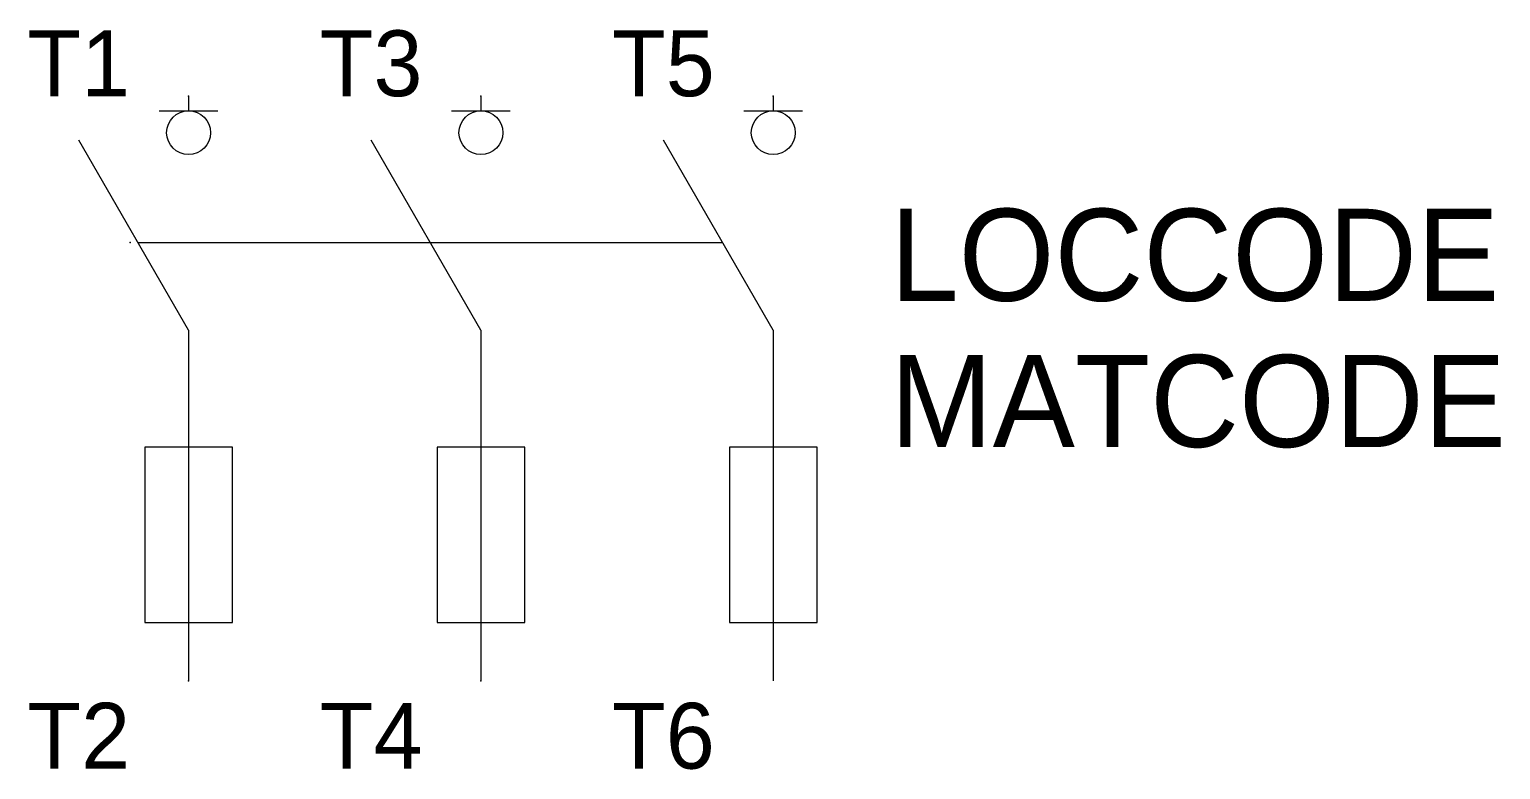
# Model space of a CAD drawing. Extents: x -5.4 to 44.9, y -18 to 7.3.
import ezdxf
from ezdxf.enums import TextEntityAlignment as Align

# ---------------------------------------------------------------- set-up
doc = ezdxf.new("R2010")
doc.units = 0
doc.linetypes.add('DASHED', pattern=[0])
doc.layers.get('0').update_dxf_attribs({"linetype": 'CONTINUOUS'})
for name, color, linetype in [('A', 7, 'CONTINUOUS'), ('C', 6, 'CONTINUOUS'), ('T2', 1, 'CONTINUOUS')]:
    doc.layers.add(name, color=color, linetype=linetype)

msp = doc.modelspace()

# ---------------------------------------------------------------- linework, layer by layer
at = {"color": 0}
for p, q in [((0, 5), (0, 4.5)), ((10, 5), (10, 4.5)), ((20, 5), (20, 4.5)), ((-1, 4.5), (1, 4.5)), ((9, 4.5), (11, 4.5)), ((19, 4.5), (21, 4.5)), ((0, -3), (-3.75, 3.496)), ((10, -3), (6.25, 3.496)), ((20, -3), (16.25, 3.496)), ((0, -3), (0, -5)), ((10, -3), (10, -5)), ((20, -3), (20, -5)), ((0, -5), (0, -15)), ((10, -5), (10, -15)), ((20, -5), (20, -15))]:
    msp.add_line(p, q, dxfattribs=at)
at = {"color": 0, "linetype": 'DASHED'}
msp.add_line((-1.73, 0), (18.27, 0), dxfattribs=at)
at = {"color": 0}
for points in [[(-1.5, -13), (1.5, -13), (1.5, -7), (-1.5, -7)], [(8.5, -13), (11.5, -13), (11.5, -7), (8.5, -7)], [(18.5, -13), (21.5, -13), (21.5, -7), (18.5, -7)]]:
    msp.add_lwpolyline(points, close=True, dxfattribs=at)
for centre in [(0, 3.75), (10, 3.75), (20, 3.75)]:
    msp.add_circle(centre, 0.75, dxfattribs=at)
at = {"layer": 'A', "color": 0, "linetype": 'DASHED'}
msp.add_point((-2, 0), dxfattribs=at)
at = {"layer": 'C', "color": 0, "linetype": 'DASHED'}
for p in [(0, 5), (0, -15)]:
    msp.add_point(p, dxfattribs=at)
at = {"layer": 'C', "color": 0}
for p in [(10, 5), (20, 5), (10, -15)]:
    msp.add_point(p, dxfattribs=at)

# ---------------------------------------------------------------- texts
at = {"color": 0, "linetype": 'CONTINUOUS'}
for tag, p in [('LOCCODE', (24, -2)), ('MATCODE', (24, -7))]:
    msp.add_attdef(tag, p, '', height=3.15, dxfattribs=at)
at = {"layer": 'T2', "color": 0, "linetype": 'CONTINUOUS'}
for tag, p in [('T1', (-2, 5)), ('T3', (8, 5)), ('T5', (18, 5)), ('T2', (-2, -18)), ('T4', (8, -18)), ('T6', (18, -18))]:
    msp.add_attdef(tag, text='', height=2.25, dxfattribs=at).set_placement(p, align=Align.RIGHT)

doc.saveas('drawing.dxf')
